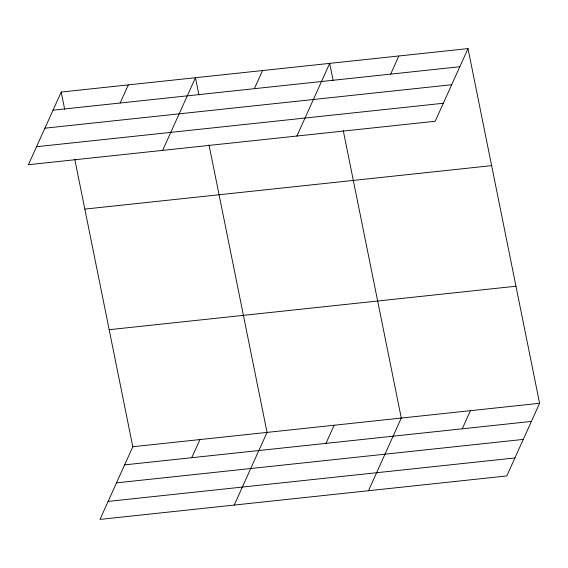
<?xml version="1.0" encoding="UTF-8"?>
<svg xmlns="http://www.w3.org/2000/svg" width="568" height="568" viewBox="0 0 568 568"><rect width="100%" height="100%" fill="white"/><g stroke="black" fill="none" stroke-linecap="round" stroke-linejoin="round"><path stroke-width="0.85" d="M61.209 92.052L28.4 164.713L435.195 121.261L468.004 48.599L61.209 92.052L64.681 109.269M120.139 103.014L128.332 84.88M162.64 150.378L195.449 77.717L198.928 94.927M254.386 88.672L262.572 70.546M74.756 159.182L132.805 446.739L99.996 519.4L506.791 475.948L539.6 403.287L468.004 48.599M296.886 136.036L329.696 63.375L333.167 80.585M191.736 457.701L199.929 439.568M390.663 74.117L398.85 55.983M234.236 505.058L267.045 432.397L209.003 144.84M325.982 443.36L334.169 425.233M368.483 490.724L401.292 418.062L343.242 130.505M462.26 428.805L470.446 410.671M53.023 110.185L459.817 66.733M44.893 128.183L451.688 84.724M36.522 146.721L443.317 103.262M84.838 209.102L491.632 165.643M109.177 329.696L515.971 286.236M132.805 446.739L539.6 403.287M124.619 464.873L531.414 421.42M116.49 482.864L523.291 439.412M108.119 501.409L514.92 457.95"/></g></svg>
